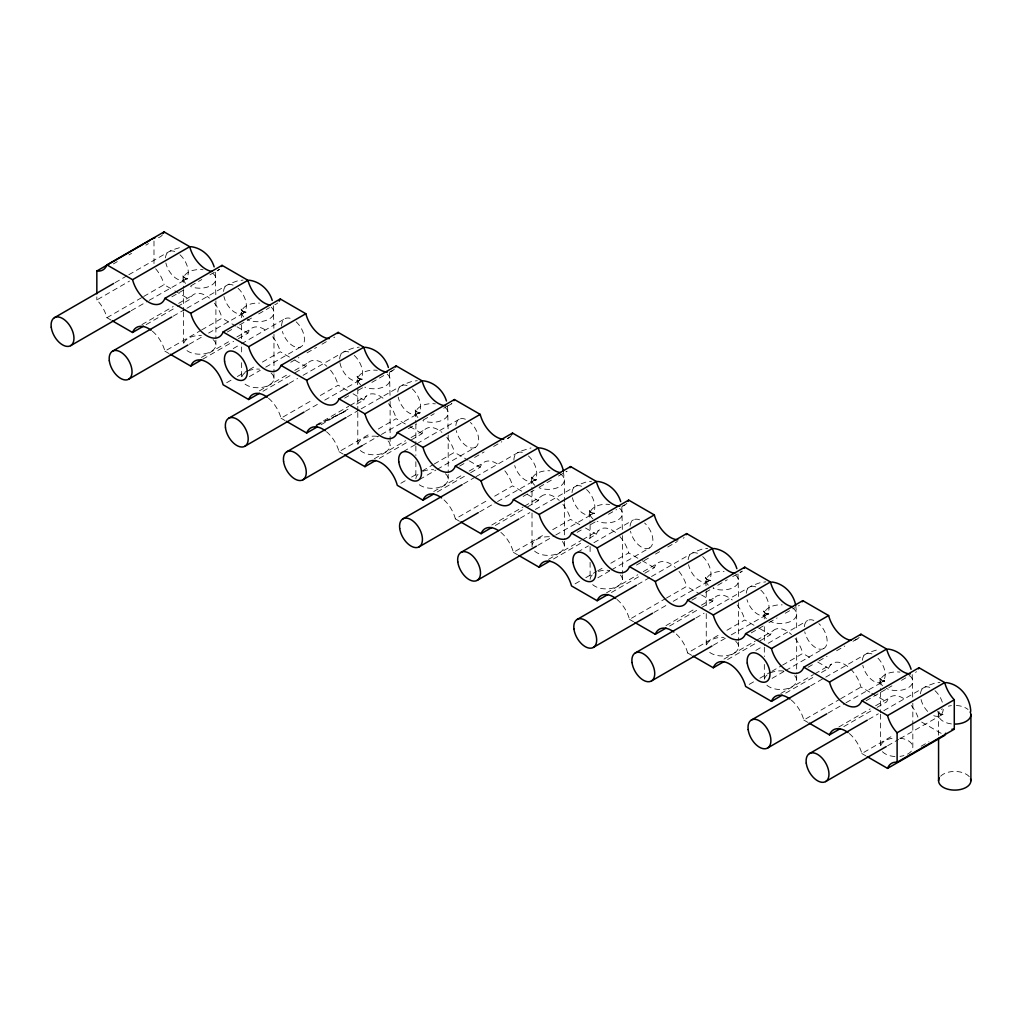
<?xml version="1.0" encoding="UTF-8"?>
<svg xmlns="http://www.w3.org/2000/svg" width="1022" height="1022" viewBox="0 0 1022 1022"><rect width="100%" height="100%" fill="white"/><g stroke="black" fill="none" stroke-linecap="round" stroke-linejoin="round"><path stroke-width="0.75" stroke-dasharray="5 3.75" d="M113.404 263.893L117.287 261.645M128.989 254.9L131.583 253.392M145.878 245.139L148.471 243.645M115.052 282.672L127.456 275.518M128.823 274.726L171.683 250.135L182.542 246.736M110.976 320.039L106.927 317.701A24.247 14.001 60 0 0 96.835 299.944L129.5 281.088M106.927 317.701L142.314 297.274M143.68 296.482L164.095 284.704L173.536 290.146M131.225 310.688L147.756 301.145M149.135 300.34L187.716 278.367L185.608 279.159L188.01 278.584L185.57 278.763L187.78 278.814L184.075 277.665L185.697 278.597L182.823 275.914L183.96 277.703L182.887 275.493L183.551 288.293M171.862 296.814L184.113 289.737M190.922 285.815L201.807 279.53M209.97 274.816L219.5 269.31A24.247 14.001 60 0 1 215.54 271.354M141.905 324.6L173.203 306.536M178.646 303.393L192.264 295.524M146.159 324.638L176.103 307.341M177.458 306.562L189.709 299.484A24.247 14.001 60 0 1 209.51 298.169M173.127 316.207L185.531 309.053M186.911 308.261L229.758 283.669L237.73 280.795L243.057 280.092M152.355 331.166A24.247 14.001 60 0 1 164.887 351.159L200.274 330.732M201.628 329.94L222.042 318.161L235.673 326.018M189.3 344.21L203.071 336.264M208.59 333.083L245.791 311.902L243.683 312.694L246.085 312.106L243.645 312.298L245.868 312.336L242.15 311.199L240.898 309.449L243.773 312.119L240.962 309.014L241.639 318.685M227.369 331.997L234.166 328.075M239.608 324.932L251.859 317.855M258.668 313.92L269.553 307.635M201.487 357.432L231.419 340.147M236.874 337.005L250.479 329.148M202.675 359.233L233.642 341.348M238.407 338.601L247.937 333.108A24.247 14.001 60 0 1 267.738 331.78M233.208 348.579L240.017 344.657M241.371 343.865L284.934 318.723M226.68 382.713L232.633 379.277M237.398 376.518L248.116 370.334M249.304 369.645L255.257 366.208M262.411 362.082L280.271 351.772L289.686 357.202M249.381 376.594L260.265 370.296M265.707 367.154L301.094 346.726M290.708 362.286L298.871 357.559M307.034 352.846L316.565 347.352M322.007 344.21L327.449 341.067M259.371 390.851L289.315 373.567M294.758 370.424L308.376 362.567M262.948 391.273L291.538 374.78M295.103 372.711L305.821 366.528A24.247 14.001 60 0 1 326.861 366.285M289.29 383.276L297.555 378.498M303.061 375.317L345.921 350.738L353.88 347.863L359.207 347.148M268.467 398.21A24.247 14.001 60 0 1 280.999 418.202L313.154 399.64M320.295 395.514L338.167 385.192L347.621 390.66M305.45 411.278L319.234 403.32M324.74 400.139L361.941 378.958L359.833 379.75L362.235 379.175L359.808 379.354L362.018 379.405L358.313 378.255L359.923 379.188L357.061 376.505L358.185 378.293L357.125 376.083L357.789 387.312M344.644 398.133L348.719 395.782M358.249 390.276L363.691 387.134M371.855 382.42L384.106 375.342M389.548 372.2L392.269 370.628M316.028 425.139L348.694 406.283M350.061 405.491L366.387 396.063M320.972 424.782L349.55 408.276M356.704 404.15L363.845 400.024A24.247 14.001 60 0 1 384.885 399.781M347.365 416.797L359.757 409.643M361.136 408.851L403.997 384.259L411.955 381.385L417.295 380.682M326.478 431.706A24.247 14.001 60 0 1 339.023 451.698L371.178 433.136M378.319 429.01L396.178 418.688L408.468 425.791M362.158 445.605L380.056 435.257M381.436 434.465L420.016 412.492L417.921 413.284L420.323 412.696L417.883 412.888L420.093 412.939L416.388 411.789L418.011 412.709L415.136 410.039L416.261 411.828L415.2 409.618L415.865 422.418M408.353 428.64L416.516 423.926M423.325 419.991L434.209 413.706M443.74 408.2L451.903 403.486A24.247 14.001 60 0 1 447.943 405.53M374.308 458.776L405.606 440.712M411.048 437.569L424.667 429.713M379.239 458.418L407.829 441.913M411.393 439.856L422.112 433.66A24.247 14.001 60 0 1 441.913 432.344M403.358 451.532L415.609 444.468M416.976 443.676L459.159 419.314M400.867 483.278L408.008 479.152M411.585 477.082L418.726 472.956M422.303 470.899L433.021 464.716M434.209 464.026L454.458 452.337L467.999 460.156M419.531 479.535L435.857 470.107M437.224 469.328L475.332 447.317A16.173 9.339 60 0 0 470.388 422.444M459.619 466.083L466.428 462.161M474.591 457.447L484.121 451.941M493.639 446.448L501.815 441.734M507.257 438.591L509.978 437.02M433.737 491.518L463.681 474.234M469.124 471.091L482.729 463.234M437.314 491.94L465.891 475.447M470.657 472.688L480.187 467.195A24.247 14.001 60 0 1 499.988 465.866M463.515 483.866L474.54 477.504M475.92 476.699L520.147 451.328L531.006 447.93M444.059 499.95A24.247 14.001 60 0 1 455.365 518.869L487.52 500.295M494.661 496.181L512.52 485.859L521.999 491.327M479.688 511.869L496.219 502.326M497.599 501.534L536.18 479.561L534.072 480.34L536.473 479.765L534.033 479.944L536.243 479.995L532.539 478.845L534.161 479.778L531.287 477.095L532.424 478.884L531.351 476.674L532.015 489.487M523.111 496.462L533.995 490.177M539.437 487.034L551.688 479.957M558.497 476.022L566.661 471.308M491.774 525.027L523.085 506.963M524.439 506.171L540.779 496.743M495.363 525.461L523.941 508.956M527.518 506.886L538.236 500.703A24.247 14.001 60 0 1 559.264 500.461M520.224 518.192L529.869 512.622M535.375 509.441L578.235 484.85L586.194 481.988L591.521 481.273M500.869 532.385A24.247 14.001 60 0 1 513.402 552.378L545.556 533.816M552.698 529.69L570.57 519.368L580.062 524.861M537.764 545.403L554.294 535.86M555.674 535.055L594.255 513.082L592.147 513.874L594.548 513.3L592.108 513.478L594.331 513.529L590.614 512.38L592.236 513.312L589.362 510.63L590.499 512.418L589.426 510.208L590.103 523.009M577.136 532.36L581.211 530.009M590.742 524.503L596.184 521.361M608.435 514.283L616.598 509.569M622.04 506.427L624.761 504.855M548.52 559.366L581.186 540.51M582.553 539.718L598.879 530.29M553.464 559.008L582.042 542.503M589.196 538.377L596.337 534.25A24.247 14.001 60 0 1 616.138 532.935M577.596 552.123L588.48 545.837M593.923 542.695L633.397 519.904M575.079 583.856L582.233 579.73M585.798 577.673L596.516 571.49M597.717 570.8L603.67 567.363M610.811 563.237L628.671 552.915L640.82 559.928M597.844 577.775L610.096 570.698M611.45 569.918L649.558 547.907A16.173 9.339 60 0 0 644.627 523.034M636.476 565.051L648.727 557.974M655.524 554.052L659.612 551.688M667.775 546.974L677.305 541.481M606.506 592.837L637.805 574.773M643.26 571.63L656.865 563.774M611.45 592.479L640.028 575.974M644.793 573.227L654.323 567.721A24.247 14.001 60 0 1 675.35 567.491M637.754 584.456L650.145 577.302M651.525 576.497L694.385 551.918L702.344 549.044L707.684 548.329M616.956 599.403A24.247 14.001 60 0 1 629.488 619.396L665.22 598.777M666.408 598.087L686.656 586.398L700.236 594.229M653.927 612.459L667.698 604.5M673.204 601.319L710.405 580.151L708.31 580.943L710.712 580.355L708.272 580.534L710.482 580.585L706.777 579.436L708.399 580.368L705.525 577.698L706.649 579.487L705.589 577.264L706.253 590.077M691.881 600.182L698.69 596.26M705.499 592.326L713.663 587.612M717.738 585.261L727.268 579.755M732.71 576.612L742.24 571.106A24.247 14.001 60 0 1 738.28 573.163M665.999 625.617L695.944 608.333M701.386 605.19L715.004 597.333M669.576 626.039L698.167 609.546M701.731 607.477L712.449 601.294A24.247 14.001 60 0 1 732.25 599.965M695.829 617.991L704.094 613.213M709.6 610.032L752.46 585.453L760.432 582.578L765.759 581.863M676.321 634.049A24.247 14.001 60 0 1 687.627 652.956L719.782 634.394M726.923 630.267L744.783 619.958L758.298 627.764M713.382 645.189L725.773 638.035M731.279 634.854L768.493 613.673L766.385 614.465L768.787 613.89L766.347 614.069L768.557 614.12L764.852 612.97L766.474 613.903L763.6 611.22L764.724 613.008L763.664 610.798L764.328 618.885M751.247 632.886L763.498 625.822M768.94 622.666L777.103 617.952M785.266 613.238L794.797 607.745M723.998 659.101L755.309 641.037M756.663 640.245L773.002 630.817M727.587 659.535L756.165 643.03M759.742 640.96L770.447 634.777A24.247 14.001 60 0 1 791.488 634.534M755.91 650.362L762.719 646.428M768.161 643.285L807.623 620.507M749.203 684.382L755.156 680.946M759.921 678.199L770.639 672.016M771.827 671.326L781.357 665.82M782.545 665.13L802.794 653.441L812.298 658.934M772.083 678.365L784.321 671.288M785.688 670.509L823.796 648.51A16.173 9.339 60 0 0 818.852 623.624M808.044 667.251L813.486 664.108M818.941 660.966L827.105 656.252M836.635 650.746L844.798 646.032M852.961 641.318L857.049 638.967M780.808 693.465L813.474 674.609M814.828 673.83L831.167 664.402M785.739 693.108L814.33 676.602M821.471 672.476L828.612 668.362A24.247 14.001 60 0 1 844.785 664.492A24.247 14.001 60 0 1 860.958 687.027L870.425 692.494M810.612 685.839L824.384 677.893M825.763 677.101L868.623 652.509L879.469 649.111M791.258 700.044A24.247 14.001 60 0 1 803.79 720.025L839.522 699.406M840.71 698.716L860.958 687.027M828.152 713.049L844.683 703.506M846.063 702.714L884.643 680.741L882.535 681.533L884.937 680.946L882.497 681.125L884.72 681.176L881.002 680.026L882.625 680.959L879.75 678.289L880.887 680.077L879.814 677.854L880.491 690.668M866.094 700.76L891.951 685.839M901.481 680.333L909.644 675.619M838.845 726.987L870.156 708.91M875.599 705.768L889.204 697.911M843.789 726.616L872.366 710.124M877.132 707.365L886.662 701.871A24.247 14.001 60 0 1 906.463 700.543M868.687 719.373L878.332 713.803M883.838 710.622L926.699 686.043L934.657 683.169L939.985 682.453M849.295 733.553A24.247 14.001 60 0 1 861.827 753.533L893.982 734.971M887.607 745.792L898.632 739.43M900.012 738.625L942.718 714.276L940.61 715.055L943.012 714.48L940.585 714.659L942.795 714.71L939.09 713.56L940.7 714.493L937.826 711.81L938.963 713.612L937.889 711.389L938.656 713.829L938.285 711.606L938.566 735.201M921.141 746.252L928.947 741.755M316.143 425.663L346.56 410.665L315.977 425.663M174.877 290.925L189.709 299.484M237.04 326.81L247.937 333.108M295.064 360.319L305.821 366.528M353.037 393.777L363.845 400.024M409.835 426.57L422.112 433.66M469.353 460.935L480.187 467.195M527.403 494.456L538.236 500.703M585.491 527.991L596.337 534.25M642.174 560.708L654.323 567.721M701.59 595.021L712.449 601.294M759.653 628.543L770.447 634.777M817.741 662.077L828.612 668.362M871.779 693.274L886.662 701.871M921.703 722.094L944.698 735.38M164.887 351.159L168.975 353.523M280.999 418.202L285.049 420.54M339.023 451.698L343.111 454.062M455.365 518.869L459.415 521.207M513.402 552.378L517.477 554.729M629.488 619.396L633.563 621.746M687.627 652.956L691.677 655.306M803.79 720.025L807.853 722.375M861.827 753.533L865.889 755.884M795.704 605.318L796.662 614.171L796.662 631.455M563.39 471.193L564.361 480.046L564.361 502.058M912.224 674.609L912.825 701.667M737.999 574.019L738.587 601.077M621.836 506.95L622.436 534.008M447.61 406.36L448.198 433.417M389.535 372.826L390.123 399.896M273.372 305.77L273.973 332.827M215.297 272.235L215.898 299.293M912.825 703.238L912.825 723.665M912.825 725.237L912.825 747.248A16.173 9.339 0 0 1 899.973 756.382M880.491 692.239L880.491 712.666M880.491 714.237L880.491 747.248A16.173 9.339 0 0 1 894.978 737.961M796.662 637.754L796.662 673.894M796.662 675.465L796.662 680.179M764.328 626.742L764.328 645.61M764.328 647.182L764.328 656.609M764.328 664.466L764.328 680.179M738.587 602.648L738.587 640.36M738.587 641.931L738.587 646.645M706.253 591.649L706.253 607.362M706.253 613.647L706.253 646.645A16.173 9.339 0 0 1 724.087 637.37M622.436 535.579L622.436 573.304M622.436 574.875L622.436 579.589M590.103 524.58L590.103 540.293M590.103 546.591L590.103 554.448M590.103 562.304L590.103 579.589A16.173 9.339 0 0 1 593.859 573.61M564.361 503.629L564.361 539.769M564.361 541.341L564.361 546.055M532.015 491.058L532.015 506.771M532.015 513.057L532.015 546.055M448.198 434.989L448.198 472.713M448.198 474.285L448.198 478.999M415.865 423.989L415.865 444.417M415.865 445.988L415.865 455.429M415.865 461.714L415.865 478.999A16.173 9.339 0 0 1 418.713 473.71M390.123 401.467L390.123 445.464M357.789 388.884L357.789 410.895M357.789 412.466L357.789 445.464M273.973 334.398L273.973 372.123M273.973 373.694L273.973 378.408M241.639 324.97L241.639 340.684M241.639 346.969L241.639 354.826M241.639 362.682L241.639 378.408A16.173 9.339 0 0 1 259.473 369.121M215.898 300.864L215.898 338.589M215.898 340.16L215.898 344.874M183.551 289.865L183.551 310.292M183.551 311.876L183.551 344.874A16.173 9.339 0 0 1 201.398 335.586M153.99 241.026L153.99 263.893M96.835 296.904L96.835 299.944M180 254.785A16.173 9.339 60 0 1 184.944 279.67A16.173 9.339 60 0 1 165.871 262.948M165.475 257.902A16.173 9.339 60 0 1 174.775 251.489M213.049 273.577A16.173 9.339 0 0 1 211.158 285.47A16.173 9.339 0 0 1 190.565 286.556M185.582 283.401A16.173 9.339 0 0 1 186.707 273.334A16.173 9.339 0 0 1 203.033 269.731M213.049 339.585A16.173 9.339 0 0 1 208.233 352.807A16.173 9.339 0 0 1 185.582 349.396M238.088 288.319A16.173 9.339 60 0 1 243.019 313.192A16.173 9.339 60 0 1 223.946 296.482M223.55 291.436A16.173 9.339 60 0 1 234.932 285.994M271.124 307.111A16.173 9.339 0 0 1 268.684 319.298A16.173 9.339 0 0 1 247.439 319.567M243.67 316.922A16.173 9.339 0 0 1 244.309 307.252A16.173 9.339 0 0 1 259.473 303.112M271.124 373.119A16.173 9.339 0 0 1 265.631 386.572A16.173 9.339 0 0 1 242.968 382.113M354.238 355.388A16.173 9.339 60 0 1 359.987 379.686A16.173 9.339 60 0 1 341.003 366.655A16.173 9.339 60 0 1 350.061 352.513M387.274 374.167A16.173 9.339 0 0 1 385.383 386.06A16.173 9.339 0 0 1 364.79 387.146M360.638 384.745A16.173 9.339 0 0 1 360.498 374.282A16.173 9.339 0 0 1 377.271 370.322M388.092 440.942A16.173 9.339 0 0 1 381.806 453.627A16.173 9.339 0 0 1 359.821 449.999M357.879 444.506A16.173 9.339 0 0 1 377.271 436.33M412.313 388.909A16.173 9.339 60 0 1 417.257 413.795A16.173 9.339 60 0 1 398.171 397.073M397.788 392.026A16.173 9.339 60 0 1 407.088 385.601M445.362 407.701A16.173 9.339 0 0 1 443.471 419.595A16.173 9.339 0 0 1 422.878 420.681M417.896 417.525A16.173 9.339 0 0 1 419.02 407.446A16.173 9.339 0 0 1 435.346 403.856M445.362 473.71A16.173 9.339 0 0 1 439.856 487.162A16.173 9.339 0 0 1 417.193 482.703M422.878 471.308A16.173 9.339 0 0 1 433.698 469.711M528.463 455.978A16.173 9.339 60 0 1 533.791 480.608A16.173 9.339 60 0 1 514.692 465.572M513.887 460.245A16.173 9.339 60 0 1 525.321 453.653M560.605 474.067A16.173 9.339 0 0 1 560.145 486.331A16.173 9.339 0 0 1 539.028 487.737M534.864 485.335A16.173 9.339 0 0 1 534.289 475.281A16.173 9.339 0 0 1 549.862 470.772M562.33 541.532A16.173 9.339 0 0 1 556.032 554.218A16.173 9.339 0 0 1 534.046 550.59M532.104 547.025A16.173 9.339 0 0 1 551.497 536.92M586.551 489.5A16.173 9.339 60 0 1 591.483 514.385A16.173 9.339 60 0 1 572.409 497.663M572.013 492.617A16.173 9.339 60 0 1 582.374 486.638M619.588 508.292A16.173 9.339 0 0 1 617.697 520.185A16.173 9.339 0 0 1 597.104 521.271M592.939 518.869A16.173 9.339 0 0 1 592.811 508.407A16.173 9.339 0 0 1 609.585 504.446M620.405 575.054A16.173 9.339 0 0 1 614.107 587.752A16.173 9.339 0 0 1 592.134 584.124M598.419 571.426A16.173 9.339 0 0 1 609.585 570.455M702.702 556.568A16.173 9.339 60 0 1 707.646 581.441A16.173 9.339 60 0 1 688.56 564.732M688.176 559.686A16.173 9.339 60 0 1 697.477 553.26M735.738 575.36A16.173 9.339 0 0 1 733.86 587.241A16.173 9.339 0 0 1 713.267 588.34M708.284 585.172A16.173 9.339 0 0 1 708.936 575.501A16.173 9.339 0 0 1 724.087 571.362M735.738 641.356A16.173 9.339 0 0 1 730.245 654.821A16.173 9.339 0 0 1 707.582 650.362M760.777 590.103A16.173 9.339 60 0 1 766.104 614.733A16.173 9.339 60 0 1 747.005 599.697M746.252 593.207A16.173 9.339 60 0 1 757.634 587.778M792.919 608.192A16.173 9.339 0 0 1 791.935 620.776A16.173 9.339 0 0 1 770.141 621.338M766.359 618.706A16.173 9.339 0 0 1 767.011 609.035A16.173 9.339 0 0 1 782.175 604.883M794.631 675.657A16.173 9.339 0 0 1 788.345 688.343A16.173 9.339 0 0 1 766.359 684.714M764.418 679.221A16.173 9.339 0 0 1 783.81 671.045M878 658.194A16.173 9.339 60 0 1 881.462 682.249A16.173 9.339 60 0 1 862.798 665.322M862.402 660.276A16.173 9.339 60 0 1 872.762 654.297M909.976 675.951A16.173 9.339 0 0 1 907.549 688.138A16.173 9.339 0 0 1 886.291 688.406M882.523 685.762A16.173 9.339 0 0 1 883.634 675.695A16.173 9.339 0 0 1 899.973 672.106M899.973 738.101A16.173 9.339 0 0 1 912.825 747.248M894.978 756.523A16.173 9.339 0 0 1 881.82 750.953M943.255 709.319A16.173 9.339 60 0 1 932.894 715.311M927.657 711.414A16.173 9.339 60 0 1 920.873 698.856M920.477 693.81A16.173 9.339 60 0 1 929.79 687.384M935.015 690.693A16.173 9.339 60 0 1 942.859 704.273M951.418 723.908A16.173 9.339 0 0 1 939.32 711.938M941.415 709.472A16.173 9.339 0 0 1 942.322 708.783M948.314 706.202A16.173 9.339 0 0 1 951.418 705.627M956.4 705.487A16.173 9.339 0 0 1 968.051 709.472M940.598 776.247A16.173 9.339 0 0 1 955.532 771.444A16.173 9.339 0 0 1 969.571 777.065M916.453 671.697A24.247 14.001 60 0 1 915.571 672.399M277.728 302.921A24.247 14.001 60 0 1 274.854 304.658M334.743 337.056A24.247 14.001 60 0 1 333.785 337.643M394.415 369.006A24.247 14.001 60 0 1 389.676 371.893M511.447 435.231A24.247 14.001 60 0 1 507.104 438.757M567.146 471.244A24.247 14.001 60 0 1 566.188 471.819M626.908 503.246A24.247 14.001 60 0 1 622.168 506.12M684.114 537.546A24.247 14.001 60 0 1 683.233 538.262M799.37 605.318A24.247 14.001 60 0 1 798.412 605.893M859.195 637.345A24.247 14.001 60 0 1 853.293 640.385M162.511 234.792A24.247 14.001 60 0 1 158.052 237.781M911.343 705.525A24.247 14.001 60 0 1 917.922 717.125M214.39 303.151A24.247 14.001 60 0 1 222.042 318.161M272.606 336.762A24.247 14.001 60 0 1 280.271 351.772M330.502 370.181A24.247 14.001 60 0 1 338.167 385.192M388.526 403.677A24.247 14.001 60 0 1 396.178 418.688M446.793 437.327A24.247 14.001 60 0 1 454.458 452.337M504.868 470.848A24.247 14.001 60 0 1 512.52 485.859M562.905 504.357A24.247 14.001 60 0 1 570.57 519.368M619.83 536.512A24.247 14.001 60 0 1 628.671 552.915M678.991 571.387A24.247 14.001 60 0 1 686.656 586.398M737.13 604.947A24.247 14.001 60 0 1 744.783 619.958M795.129 638.431A24.247 14.001 60 0 1 802.794 653.441M155.663 268.76A24.247 14.001 60 0 1 164.095 284.704M296.163 321.853A16.173 9.339 60 0 1 301.49 346.484A16.173 9.339 60 0 1 282.379 331.447M281.587 326.12A16.173 9.339 60 0 1 293.007 319.528M475.332 447.317A16.173 9.339 60 0 1 456.259 430.607M455.863 425.561A16.173 9.339 60 0 1 467.246 420.119M649.558 547.907A16.173 9.339 60 0 1 630.485 531.197M630.089 526.151A16.173 9.339 60 0 1 640.449 520.172M823.796 648.51A16.173 9.339 60 0 1 804.723 631.788M804.327 626.742A16.173 9.339 60 0 1 814.687 620.763"/><path stroke-width="1.5" d="M96.835 293.851L96.835 270.983A24.247 14.001 60 0 0 106.927 264.89L164.095 231.892L189.709 246.685A24.247 14.001 60 0 0 211.988 271.443M96.835 270.983L143.272 244.169M144.472 243.479L150.426 240.042M151.614 239.352L153.99 237.985A24.247 14.001 60 0 0 154.833 238.075M54.447 317.663L113.672 283.477M106.927 264.89L132.553 279.683L189.709 246.685M70.62 345.679L129.845 311.48M132.553 279.683A24.247 14.001 60 0 0 148.714 302.218A24.247 14.001 60 0 0 164.887 298.36L222.042 265.35L247.937 280.296A24.247 14.001 60 0 0 270.204 305.054M112.318 320.819L132.553 332.495L143.438 326.21M112.522 351.198L171.76 316.999M164.887 298.36L190.769 313.294L247.937 280.296M128.695 379.2L187.92 345.002M190.769 313.294A24.247 14.001 60 0 0 206.942 335.829A24.247 14.001 60 0 0 223.103 331.971L280.271 298.961L305.821 313.716A24.247 14.001 60 0 0 329.314 338.589M170.329 354.302L190.769 366.106L201.487 359.923M223.103 331.971L248.665 346.726L305.821 313.716M248.665 346.726A24.247 14.001 60 0 0 264.826 369.261A24.247 14.001 60 0 0 280.999 365.391L338.167 332.393L363.845 347.212A24.247 14.001 60 0 0 387.338 372.085M190.769 366.106A24.247 14.001 60 0 1 206.942 362.235A24.247 14.001 60 0 1 223.103 384.77L248.665 399.525L259.384 393.342M228.685 418.266L287.91 384.068M280.999 365.391L306.677 380.222L363.845 347.212M244.846 446.269L304.083 412.07M306.677 380.222A24.247 14.001 60 0 0 322.85 402.757A24.247 14.001 60 0 0 339.023 398.887L396.178 365.889L422.112 380.861A24.247 14.001 60 0 0 445.605 405.734M286.403 421.32L306.677 433.021L317.395 426.838M286.76 451.788L345.985 417.602M339.023 398.887L364.956 413.859L422.112 380.861M302.921 479.791L362.158 445.605M364.956 413.859A24.247 14.001 60 0 0 381.117 436.394A24.247 14.001 60 0 0 397.29 432.536L454.458 399.525L480.187 414.383A24.247 14.001 60 0 0 503.68 439.256M344.478 454.854L364.956 466.671L375.674 460.475M397.29 432.536L423.019 447.393L480.187 414.383M423.019 447.393A24.247 14.001 60 0 0 439.192 469.928A24.247 14.001 60 0 0 455.365 466.058L512.52 433.06L538.236 447.904A24.247 14.001 60 0 0 560.503 472.662M364.956 466.671A24.247 14.001 60 0 1 381.117 462.8A24.247 14.001 60 0 1 397.29 485.335L423.019 500.192L433.737 494.009M402.911 518.857L462.148 484.658M455.365 466.058L481.068 480.902L538.236 447.904M419.084 546.859L478.309 512.661M481.068 480.902A24.247 14.001 60 0 0 497.241 503.437A24.247 14.001 60 0 0 513.402 499.566L570.57 466.569L596.337 481.451A24.247 14.001 60 0 0 619.83 506.312M460.769 521.987L481.068 533.701L491.786 527.518M460.986 552.378L518.844 518.984M513.402 499.566L539.169 514.449L596.337 481.451M477.159 580.394L536.384 546.195M539.169 514.449A24.247 14.001 60 0 0 555.342 536.984A24.247 14.001 60 0 0 571.515 533.114L628.671 500.116L654.323 514.922A24.247 14.001 60 0 0 677.803 539.795M518.831 555.508L539.169 567.248L549.887 561.065M571.515 533.114L597.155 547.92L654.323 514.922M597.155 547.92A24.247 14.001 60 0 0 613.328 570.455A24.247 14.001 60 0 0 629.488 566.597L686.656 533.586L712.449 548.482A24.247 14.001 60 0 0 734.716 573.253M539.169 567.248A24.247 14.001 60 0 1 555.342 563.39A24.247 14.001 60 0 1 571.515 585.925L597.155 600.732L607.873 594.536M577.149 619.447L636.374 585.248M629.488 566.597L655.294 581.492L712.449 548.482M593.309 647.45L652.547 613.251M655.294 581.492A24.247 14.001 60 0 0 671.454 604.028A24.247 14.001 60 0 0 687.627 600.157L744.783 567.159L770.447 581.978A24.247 14.001 60 0 0 792.727 606.736M634.918 622.539L655.294 634.292L666.012 628.108M635.224 652.981L694.449 618.783M687.627 600.157L713.292 614.976L770.447 581.978M651.397 680.984L712.002 645.993M713.292 614.976A24.247 14.001 60 0 0 729.465 637.511A24.247 14.001 60 0 0 745.626 633.64L802.794 600.642L828.612 615.551A24.247 14.001 60 0 0 850.892 640.309M693.031 656.086L713.292 667.775L724.01 661.592M745.626 633.64L771.457 648.548L828.612 615.551M771.457 648.548A24.247 14.001 60 0 0 787.617 671.084A24.247 14.001 60 0 0 803.79 667.225L860.958 634.215L886.662 649.059A24.247 14.001 60 0 0 910.142 673.932M713.292 667.775A24.247 14.001 60 0 1 729.465 663.917A24.247 14.001 60 0 1 745.626 686.452L771.457 701.36L782.175 695.177M751.374 720.037L809.232 686.643M803.79 667.225L829.494 682.07L886.662 649.059M767.548 748.04L826.772 713.841M829.494 682.07A24.247 14.001 60 0 0 845.667 704.605A24.247 14.001 60 0 0 861.827 700.734L918.995 667.736L944.698 682.568A24.247 14.001 60 0 0 954.28 699.776L954.28 729.223L897.112 762.233A24.247 14.001 60 0 0 887.543 768.378L867.244 756.663M809.207 723.154L829.494 734.869L840.212 728.686M809.462 753.572L867.308 720.165M861.827 700.734L887.543 715.579L944.698 682.568M897.112 762.233L897.112 732.774L954.28 699.776M825.623 781.574L886.227 746.584M887.543 768.378L944.698 735.38A24.247 14.001 60 0 1 945.772 733.208M191.037 246.698C201.973 247.976 211.043 256.509 214.147 266.883M249.113 280.22C260.048 281.51 269.118 290.031 272.235 300.417M365.276 347.288C376.198 348.566 385.268 357.1 388.386 367.486M423.351 380.823C434.273 382.1 443.344 390.621 446.461 401.007M539.501 447.879C551.561 449.258 561.206 459.491 563.39 471.193M597.576 481.413C608.512 482.691 617.582 491.224 620.699 501.598M713.739 548.469C724.662 549.747 733.732 558.28 736.849 568.666M771.814 582.003C783.861 583.383 793.519 593.616 795.704 605.318M887.965 649.059C898.9 650.337 907.97 658.871 911.087 669.257M946.053 682.594C960.195 684.152 970.197 697.656 970.747 711.35M970.9 714.761L970.9 780.77M938.566 738.344L938.566 780.77M970.134 711.938A16.173 9.339 0 0 1 954.727 724.1M970.555 778.866A16.173 9.339 0 0 1 953.909 790.095A16.173 9.339 0 0 1 939.32 777.946M918.995 667.736A24.247 14.001 60 0 1 918.51 668.861M897.112 732.774A24.247 14.001 60 0 1 887.543 715.579M222.042 265.35A24.247 14.001 60 0 1 221.557 266.487M280.271 298.961A24.247 14.001 60 0 1 279.198 301.145M338.167 332.393A24.247 14.001 60 0 1 337.682 333.517M396.178 365.889A24.247 14.001 60 0 1 395.693 367.026M454.458 399.525A24.247 14.001 60 0 1 453.972 400.662M512.52 433.06A24.247 14.001 60 0 1 512.035 434.184M570.57 466.569A24.247 14.001 60 0 1 570.084 467.706M628.671 500.116A24.247 14.001 60 0 1 628.185 501.253M686.656 533.586A24.247 14.001 60 0 1 686.171 534.723M744.783 567.159A24.247 14.001 60 0 1 744.297 568.283M802.794 600.642A24.247 14.001 60 0 1 802.308 601.779M860.958 634.215A24.247 14.001 60 0 1 860.46 635.352M164.095 231.892A24.247 14.001 60 0 1 163.392 233.438M829.494 734.869A24.247 14.001 60 0 1 848.068 732.582M951.904 729.261A24.247 14.001 60 0 1 954.28 729.223M132.553 332.495A24.247 14.001 60 0 1 151.115 330.208M248.665 399.525A24.247 14.001 60 0 1 267.227 397.239M306.677 433.021A24.247 14.001 60 0 1 325.252 430.735M423.019 500.192A24.247 14.001 60 0 1 441.593 497.906M481.068 533.701A24.247 14.001 60 0 1 498.429 530.571M597.155 600.732A24.247 14.001 60 0 1 615.729 598.445M655.294 634.292A24.247 14.001 60 0 1 673.856 632.005M771.457 701.36A24.247 14.001 60 0 1 790.019 699.074M51.241 327.232A16.173 9.339 60 0 0 69.739 346.075A16.173 9.339 60 0 0 66.622 321.7A16.173 9.339 60 0 0 51.241 327.232M109.316 360.766A16.173 9.339 60 0 0 127.814 379.609A16.173 9.339 60 0 0 124.697 355.234A16.173 9.339 60 0 0 109.316 360.766M225.479 427.822A16.173 9.339 60 0 0 243.977 446.678A16.173 9.339 60 0 0 240.847 422.29A16.173 9.339 60 0 0 225.479 427.822M283.554 461.356A16.173 9.339 60 0 0 302.052 480.199A16.173 9.339 60 0 0 298.922 455.825A16.173 9.339 60 0 0 283.554 461.356M399.704 528.425A16.173 9.339 60 0 0 418.202 547.268A16.173 9.339 60 0 0 415.085 522.881A16.173 9.339 60 0 0 399.704 528.425M457.792 561.947A16.173 9.339 60 0 0 476.278 580.79A16.173 9.339 60 0 0 473.16 556.415A16.173 9.339 60 0 0 457.792 561.947M573.942 629.015A16.173 9.339 60 0 0 592.441 647.859A16.173 9.339 60 0 0 589.311 623.471A16.173 9.339 60 0 0 573.942 629.015M632.018 662.537A16.173 9.339 60 0 0 650.516 681.393A16.173 9.339 60 0 0 647.386 657.005A16.173 9.339 60 0 0 632.018 662.537M748.168 729.606A16.173 9.339 60 0 0 766.666 748.449A16.173 9.339 60 0 0 763.549 724.061A16.173 9.339 60 0 0 748.168 729.606M806.256 763.14A16.173 9.339 60 0 0 824.741 781.983A16.173 9.339 60 0 0 821.624 757.596A16.173 9.339 60 0 0 806.256 763.14M224.559 361.29A16.173 9.339 60 0 0 243.057 380.133A16.173 9.339 60 0 0 239.94 355.758A16.173 9.339 60 0 0 224.559 361.29M398.797 461.88A16.173 9.339 60 0 0 417.295 480.736A16.173 9.339 60 0 0 414.166 456.349A16.173 9.339 60 0 0 398.797 461.88M573.023 562.483A16.173 9.339 60 0 0 591.521 581.326A16.173 9.339 60 0 0 588.404 556.939A16.173 9.339 60 0 0 573.023 562.483M747.261 663.074A16.173 9.339 60 0 0 765.759 681.917A16.173 9.339 60 0 0 762.629 657.529A16.173 9.339 60 0 0 747.261 663.074"/></g></svg>
